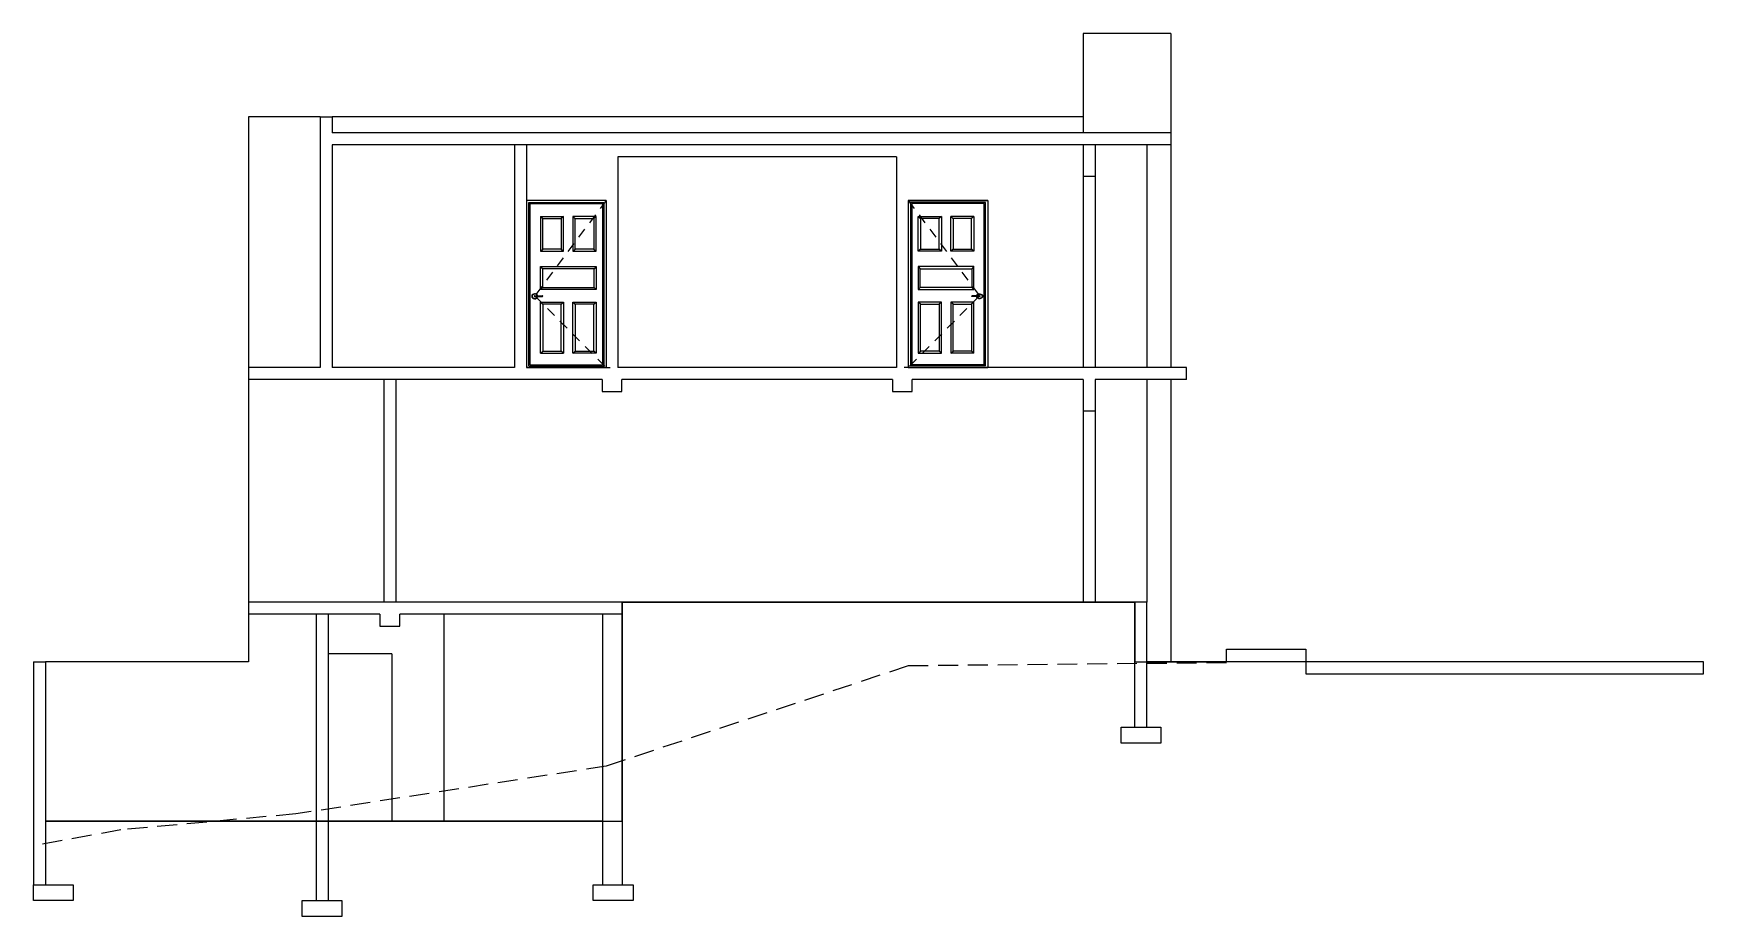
# Model space of a CAD drawing. Header units: inches. Extents: x -9 to 337, y -247 to 209.
# Drawn here: x 314.88 to 335.88, y 102.99 to 114.09 of the extents above; entities that cross this region are included whole.
import ezdxf

# ---------------------------------------------------------------- set-up
doc = ezdxf.new("R2010")
doc.units = ezdxf.units.IN
doc.header["$MEASUREMENT"] = 0
doc.linetypes.add('HIDDEN', pattern=[0.375, 0.25, -0.125])

# ---------------------------------------------------------------- blocks, each defined once
blk = doc.blocks.new('A$C6763373A')
at = {"color": 2}
for p, q in [((1, 0), (0, 0)), ((1, 0), (0, 0)), ((0, 0), (0, -2.098)), ((1, 0), (1, -2.098)), ((1, 0), (1, -2.098)), ((1, -2.098), (0, -2.098))]:
    blk.add_line(p, q, dxfattribs=at)
at = {"color": 8}
for p, q in [((0.029, -0.025), (0.971, -0.025)), ((0.029, -2.079), (0.029, -0.025)), ((0.044, -2.066), (0.044, -0.038)), ((0.044, -0.038), (0.956, -0.038)), ((0.175, -0.2), (0.467, -0.2)), ((0.175, -0.2), (0.175, -0.639)), ((0.175, -0.2), (0.204, -0.225)), ((0.467, -0.2), (0.437, -0.225)), ((0.467, -0.639), (0.467, -0.2)), ((0.583, -0.2), (0.583, -0.639)), ((0.875, -0.2), (0.583, -0.2)), ((0.583, -0.2), (0.612, -0.225)), ((0.875, -0.2), (0.846, -0.225)), ((0.875, -0.639), (0.875, -0.2)), ((0.956, -0.038), (0.956, -2.066)), ((0.971, -0.025), (0.971, -2.079)), ((0.204, -0.225), (0.437, -0.225)), ((0.204, -0.614), (0.204, -0.225)), ((0.437, -0.225), (0.437, -0.614)), ((0.612, -0.614), (0.612, -0.225)), ((0.612, -0.225), (0.846, -0.225)), ((0.846, -0.225), (0.846, -0.614)), ((0.175, -0.639), (0.204, -0.614)), ((0.437, -0.614), (0.204, -0.614)), ((0.437, -0.614), (0.467, -0.639)), ((0.583, -0.639), (0.612, -0.614)), ((0.846, -0.614), (0.612, -0.614)), ((0.846, -0.614), (0.875, -0.639)), ((0.174, -0.829), (0.875, -0.829)), ((0.174, -1.121), (0.174, -0.829)), ((0.174, -0.829), (0.199, -0.859)), ((0.175, -0.639), (0.467, -0.639)), ((0.583, -0.639), (0.875, -0.639)), ((0.875, -0.829), (0.85, -0.859)), ((0.875, -0.829), (0.875, -1.121)), ((0.85, -0.859), (0.199, -0.859)), ((0.199, -0.859), (0.199, -1.092)), ((0.85, -1.092), (0.85, -0.859)), ((0.103, -1.199), (0.198, -1.199)), ((0.103, -1.209), (0.198, -1.209)), ((0.174, -1.121), (0.199, -1.092)), ((0.875, -1.121), (0.174, -1.121)), ((0.199, -1.092), (0.85, -1.092)), ((0.85, -1.092), (0.875, -1.121)), ((0.175, -1.279), (0.467, -1.279)), ((0.175, -1.918), (0.175, -1.279)), ((0.175, -1.279), (0.204, -1.305)), ((0.437, -1.305), (0.204, -1.305)), ((0.204, -1.305), (0.204, -1.893)), ((0.437, -1.305), (0.467, -1.279)), ((0.437, -1.893), (0.437, -1.305)), ((0.467, -1.279), (0.467, -1.918)), ((0.583, -1.279), (0.875, -1.279)), ((0.583, -1.279), (0.612, -1.305)), ((0.583, -1.918), (0.583, -1.279)), ((0.612, -1.305), (0.612, -1.893)), ((0.846, -1.305), (0.612, -1.305)), ((0.846, -1.305), (0.875, -1.279)), ((0.846, -1.893), (0.846, -1.305)), ((0.875, -1.279), (0.875, -1.918)), ((0, -2.098), (1.05, -2.098)), ((0.029, -2.079), (0.971, -2.079)), ((0.044, -2.066), (0.956, -2.066)), ((0.175, -1.918), (0.204, -1.893)), ((0.175, -1.918), (0.467, -1.918)), ((0.204, -1.893), (0.437, -1.893)), ((0.467, -1.918), (0.437, -1.893)), ((0.583, -1.918), (0.612, -1.893)), ((0.875, -1.918), (0.583, -1.918)), ((0.612, -1.893), (0.846, -1.893)), ((0.875, -1.918), (0.846, -1.893))]:
    blk.add_line(p, q, dxfattribs=at)
at = {"color": 8, "linetype": 'HIDDEN', "ltscale": 0.5, "transparency": 33554610}
blk.add_lwpolyline([(1, 0), (0.103, -1.199), (1, -2.098)], dxfattribs=at)
at = {"color": 8}
for centre, start, end in [((0.103, -1.204), 90, 270), ((0.198, -1.204), 270, 90)]:
    blk.add_arc(centre, 0.005, start, end, dxfattribs=at)
blk.add_ellipse((0.103, -1.204), major_axis=(0.0379, 0), ratio=0.835346, start_param=0.158494, end_param=6.124691, dxfattribs=at)
blk.add_open_spline([(0.136, -1.2), (0.134, -1.191), (0.126, -1.183), (0.099, -1.174), (0.078, -1.182), (0.066, -1.208), (0.075, -1.224), (0.108, -1.234), (0.128, -1.226), (0.135, -1.212), (0.135, -1.21), (0.136, -1.208)], degree=3, knots=[0.158494, 0.158494, 0.158494, 0.158494, 1.203257, 1.203257, 2.776455, 2.776455, 4.349652, 4.349652, 5.92285, 5.92285, 6.124691, 6.124691, 6.124691, 6.124691], dxfattribs=at)

msp = doc.modelspace()

# ---------------------------------------------------------------- linework, layer by layer
at = {"color": 2}
for p, q in [((329.177, 114.087), (328.077, 114.087)), ((328.077, 114.087), (328.077, 112.837)), ((329.177, 114.087), (329.177, 109.887)), ((329.177, 109.737), (329.177, 106.187))]:
    msp.add_line(p, q, dxfattribs=at)
at = {"color": 1}
for p, q in [((318.482, 113.037), (317.582, 113.037)), ((317.582, 113.037), (317.582, 106.187)), ((328.077, 113.037), (318.632, 113.037)), ((317.582, 106.187), (315.027, 106.187))]:
    msp.add_line(p, q, dxfattribs=at)
at = {"color": 4}
for p, q in [((318.482, 113.037), (318.482, 109.887)), ((318.482, 113.037), (318.632, 113.037)), ((318.632, 113.037), (318.632, 112.837)), ((329.177, 112.837), (318.632, 112.837)), ((329.177, 112.837), (329.177, 112.687)), ((329.177, 112.687), (318.632, 112.687)), ((318.632, 112.687), (318.632, 109.887)), ((328.077, 112.687), (328.077, 112.287)), ((328.227, 112.687), (328.227, 112.287)), ((328.227, 112.287), (328.077, 112.287)), ((318.482, 109.887), (317.582, 109.887)), ((320.927, 109.887), (318.632, 109.887)), ((322.077, 109.887), (321.077, 109.887)), ((325.727, 109.887), (322.227, 109.887)), ((329.377, 109.887), (325.877, 109.887)), ((329.377, 109.737), (329.377, 109.887)), ((322.027, 109.737), (317.582, 109.737)), ((319.282, 109.737), (319.282, 106.937)), ((319.432, 109.737), (319.432, 106.937)), ((325.677, 109.737), (322.277, 109.737)), ((328.077, 109.737), (325.927, 109.737)), ((328.077, 109.737), (328.077, 109.337)), ((329.377, 109.737), (328.227, 109.737)), ((328.227, 109.737), (328.227, 109.337)), ((328.227, 109.337), (328.077, 109.337)), ((328.877, 106.937), (317.582, 106.937)), ((317.582, 106.937), (317.582, 106.787)), ((322.281, 106.937), (322.281, 103.387)), ((328.727, 105.367), (328.727, 106.937)), ((328.877, 105.367), (328.877, 106.937)), ((319.232, 106.787), (317.582, 106.787)), ((318.432, 106.787), (318.432, 103.187)), ((318.582, 106.787), (318.582, 103.187)), ((322.281, 106.787), (319.482, 106.787)), ((322.031, 106.787), (322.031, 103.387)), ((314.877, 106.187), (314.877, 103.387)), ((314.877, 106.187), (315.027, 106.187)), ((315.027, 106.187), (315.027, 103.387)), ((329.877, 106.187), (328.877, 106.187))]:
    msp.add_line(p, q, dxfattribs=at)
at = {"color": 3}
for p, q in [((320.927, 112.687), (320.927, 109.887)), ((321.077, 112.687), (321.077, 109.887)), ((328.877, 112.687), (328.877, 109.887)), ((322.227, 112.537), (322.227, 109.887)), ((325.727, 112.537), (322.227, 112.537)), ((325.727, 112.537), (325.727, 109.887)), ((328.077, 112.287), (328.077, 109.887)), ((328.227, 112.287), (328.227, 109.887)), ((322.077, 111.987), (321.077, 111.987)), ((322.077, 111.987), (322.077, 109.887)), ((325.877, 111.987), (325.877, 109.887)), ((326.877, 111.987), (325.877, 111.987)), ((326.877, 111.987), (326.877, 109.887)), ((328.877, 109.737), (328.877, 106.937)), ((328.077, 109.337), (328.077, 106.937)), ((328.227, 109.337), (328.227, 106.937)), ((320.039, 106.787), (320.039, 104.187)), ((319.382, 106.287), (318.582, 106.287)), ((319.382, 106.287), (319.382, 104.187))]:
    msp.add_line(p, q, dxfattribs=at)
msp.add_line((317.582, 109.887), (317.582, 109.737))
at = {"color": 5}
for p, q in [((318.432, 104.187), (315.027, 104.187)), ((322.031, 104.187), (318.432, 104.187))]:
    msp.add_line(p, q, dxfattribs=at)
at = {"color": 4}
for points in [[(322.027, 109.737), (322.027, 109.587), (322.277, 109.587), (322.277, 109.737)], [(325.677, 109.737), (325.677, 109.587), (325.927, 109.587), (325.927, 109.737)], [(319.232, 106.787), (319.232, 106.637), (319.482, 106.637), (319.482, 106.787)]]:
    msp.add_lwpolyline(points, dxfattribs=at)
at = {"color": 6}
msp.add_lwpolyline([(315.027, 104.187), (322.281, 104.187), (322.281, 106.937), (328.727, 106.937), (328.727, 106.187), (329.877, 106.187)], dxfattribs=at)
at = {"color": 4}
for points in [[(330.877, 106.187), (329.877, 106.187), (329.877, 106.347), (330.877, 106.347)], [(335.877, 106.187), (330.877, 106.187), (330.877, 106.037), (335.877, 106.037)], [(329.052, 105.167), (328.552, 105.167), (328.552, 105.367), (329.052, 105.367)], [(315.377, 103.187), (314.877, 103.187), (314.877, 103.387), (315.377, 103.387)], [(322.417, 103.187), (321.917, 103.187), (321.917, 103.387), (322.417, 103.387)], [(318.756, 102.987), (318.256, 102.987), (318.256, 103.187), (318.756, 103.187)]]:
    msp.add_lwpolyline(points, close=True, dxfattribs=at)
at = {"color": 1, "linetype": 'HIDDEN'}
msp.add_lwpolyline([(329.877, 106.177), (325.877, 106.137), (322.077, 104.877), (318.177, 104.277), (315.977, 104.077), (314.877, 103.877)], dxfattribs=at)

# ---------------------------------------------------------------- block references
msp.add_blockref('A$C6763373A', (321.077, 111.987))
at = {"xscale": -1}
msp.add_blockref('A$C6763373A', (326.877, 111.987), dxfattribs=at)

doc.saveas('drawing.dxf')
